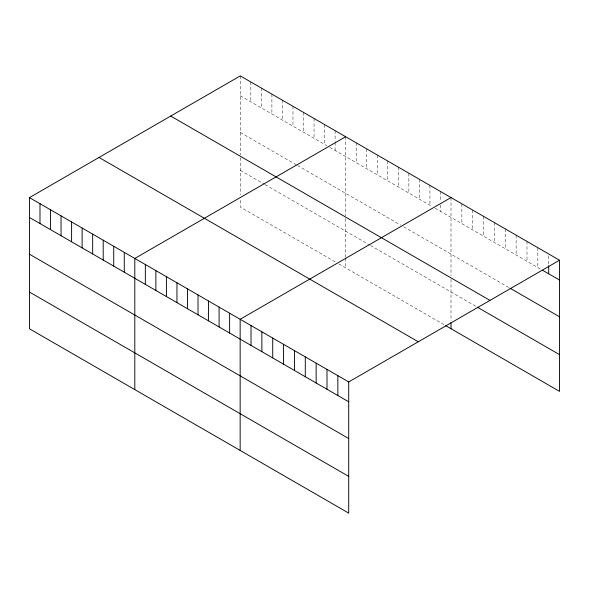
<?xml version="1.0" encoding="UTF-8"?>
<svg xmlns="http://www.w3.org/2000/svg" width="589" height="589" viewBox="0 0 589 589"><rect width="100%" height="100%" fill="white"/><g stroke="black" fill="none" stroke-linecap="round" stroke-linejoin="round"><path stroke-width="0.44" stroke-dasharray="2.94 2.21" d="M240.29 75.893L240.29 155.003M240.29 95.742L326.836 145.704M329.84 147.441L432.186 206.533M435.197 208.27L540.945 269.32M240.29 132.473L296.731 165.06M297.482 165.494L400.579 225.02M403.59 226.758L509.154 287.697M240.29 170.324L264.373 184.224M265.124 184.659L369.73 245.053M370.481 245.488L476.589 306.744M335.112 261.796L240.29 207.056L240.29 199.185M338.874 263.968L444.982 325.231M548.698 255.751L548.698 264.778M537.838 247.682L537.838 267.531M526.986 241.416L526.986 261.266M516.133 235.151L516.133 254.993M505.274 228.885L505.274 248.727M494.421 222.613L494.421 242.462M483.569 216.347L483.569 236.196M472.709 210.082L472.709 229.931M461.857 203.816L461.857 223.658M451.005 197.551L451.005 275.755M451.005 279.355L451.005 320.836M440.469 191.462L440.469 201.386M440.469 204.994L440.469 211.311M429.933 185.38L429.933 205.23M419.397 179.299L419.397 199.148M408.862 173.218L408.862 193.067M398.326 167.136L398.326 186.978M387.79 161.055L387.79 180.897M377.254 154.966L377.254 174.815M366.719 148.884L366.719 168.734M356.183 142.803L356.183 162.652M345.647 136.722L345.647 215.832M345.647 218.534L345.647 257.386M345.647 258.262L345.647 267.885M335.112 130.64L335.112 141.463M335.112 142.369L335.112 150.482M324.576 124.559L324.576 144.401M314.04 118.47L314.04 138.319M303.504 112.389L303.504 132.238M292.969 106.307L292.969 126.156M282.433 100.226L282.433 120.075M271.897 94.144L271.897 113.986M261.361 88.063L261.361 107.905M250.826 81.974L250.826 101.823M240.29 157.705L240.29 194.812"/><path stroke-width="0.88" d="M29.45 197.624L348.71 381.944L348.71 513.107L29.45 328.78L29.45 197.624L240.29 75.893L559.55 260.22L559.55 391.376L445.733 325.665M345.647 136.722L134.807 258.453L134.807 389.609M451.005 197.551L240.157 319.275L240.157 450.438M348.71 381.944L559.55 260.22M542.491 270.218L559.55 280.062M509.927 288.146L559.55 316.794M170.714 116.062L489.974 300.39M477.362 307.193L559.55 354.644M99.026 157.454L418.286 341.775M29.45 217.466L348.71 401.794M29.45 254.205L348.71 438.525M29.45 292.048L348.71 476.368M548.698 265.676L548.698 273.797M451.005 322.588L451.005 328.706M337.85 375.679L337.85 395.528M326.998 369.413L326.998 389.255M316.146 363.148L316.146 382.99M305.286 356.875L305.286 376.724M294.434 350.61L294.434 370.459M283.581 344.344L283.581 364.193M272.722 338.079L272.722 357.921M261.869 331.813L261.869 351.655M251.017 325.54L251.017 345.39M229.622 313.193L229.622 333.043M219.093 307.112L219.093 326.954M208.558 301.031L208.558 320.872M198.022 294.942L198.022 314.791M187.486 288.86L187.486 308.71M176.95 282.779L176.95 302.628M166.415 276.697L166.415 296.547M155.879 270.616L155.879 290.458M145.343 264.535L145.343 284.377M124.272 252.364L124.272 272.214M113.736 246.283L113.736 266.132M103.2 240.202L103.2 260.051M92.664 234.12L92.664 253.962M82.129 228.039L82.129 247.881M71.593 221.957L71.593 241.799M61.057 215.868L61.057 235.718M50.521 209.787L50.521 229.636M39.986 203.706L39.986 223.555"/></g></svg>
